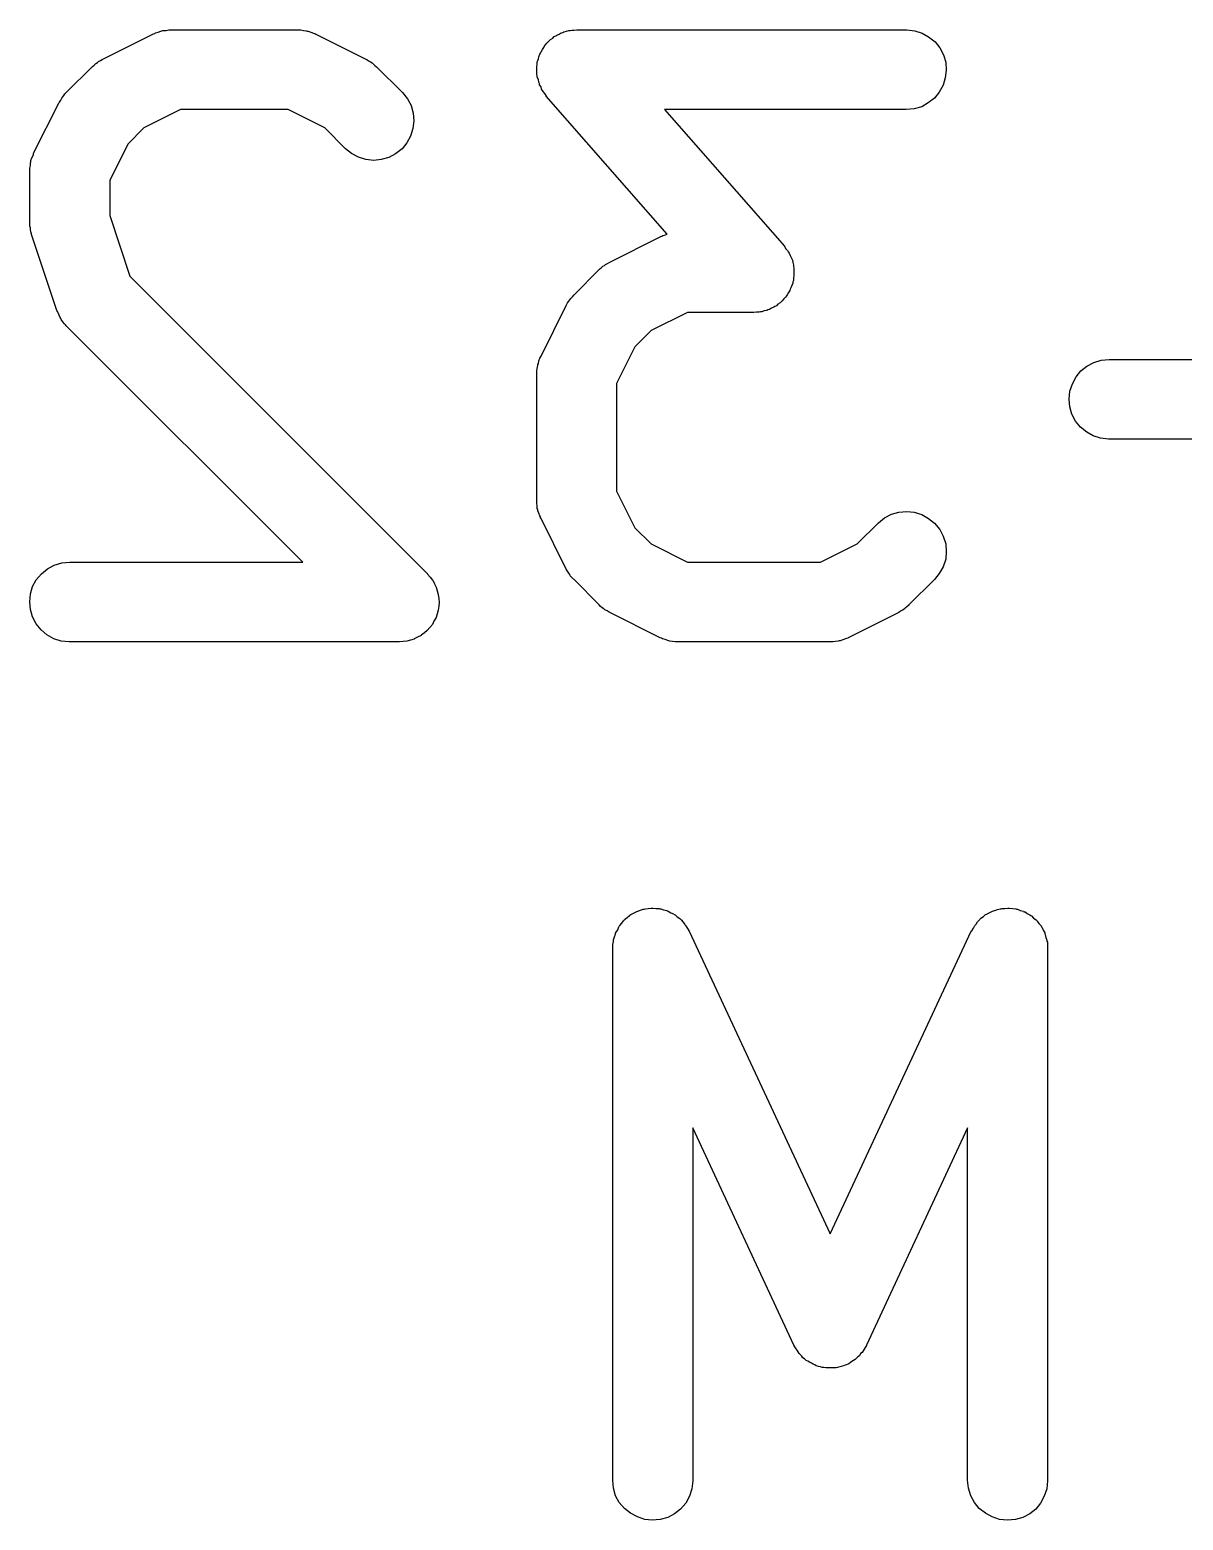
# Model space of a CAD drawing. Extents: x 112.8 to 192.9, y -122.2 to -85.3.
# Drawn here: x 138.197 to 140.363, y -100.317 to -97.517 of the extents above; entities that cross this region are included whole.
import ezdxf

# ---------------------------------------------------------------- set-up
doc = ezdxf.new("R2010")
doc.units = 0
doc.layers.add('BLACK', color=7, linetype='CONTINUOUS')

msp = doc.modelspace()

# ---------------------------------------------------------------- linework, layer by layer
at = {"layer": 'BLACK', "linetype": 'CONTINUOUS'}
for p, q in [((138.438, -97.5213), (138.443, -97.5195)), ((138.443, -97.5195), (138.445, -97.5192)), ((138.445, -97.5192), (138.447, -97.5186)), ((138.447, -97.5186), (138.453, -97.5181)), ((138.453, -97.5181), (138.458, -97.5173)), ((138.458, -97.5173), (138.46, -97.5173)), ((138.46, -97.5173), (138.462, -97.5171)), ((138.462, -97.5171), (138.7, -97.5171)), ((138.7, -97.5171), (138.701, -97.5171)), ((138.701, -97.5171), (138.703, -97.5174)), ((138.703, -97.5174), (138.706, -97.5173)), ((138.706, -97.5173), (138.711, -97.5182)), ((138.711, -97.5182), (138.716, -97.5188)), ((138.716, -97.5188), (138.718, -97.5194)), ((138.718, -97.5194), (138.72, -97.5198)), ((138.72, -97.5198), (138.725, -97.5216)), ((139.2, -97.521), (139.205, -97.5199)), ((139.205, -97.5199), (139.209, -97.5186)), ((139.209, -97.5186), (139.212, -97.5183)), ((139.212, -97.5183), (139.215, -97.5177)), ((139.215, -97.5177), (139.219, -97.5176)), ((139.219, -97.5176), (139.224, -97.5171)), ((139.224, -97.5171), (139.843, -97.5171)), ((139.843, -97.5171), (139.844, -97.5171)), ((139.844, -97.5171), (139.859, -97.5188)), ((139.859, -97.5188), (139.873, -97.5232)), ((138.333, -97.5727), (138.428, -97.525)), ((138.428, -97.525), (138.429, -97.5246)), ((138.429, -97.5246), (138.432, -97.5238)), ((138.432, -97.5238), (138.433, -97.5228)), ((138.433, -97.5228), (138.438, -97.5213)), ((138.725, -97.5216), (138.73, -97.5232)), ((138.73, -97.5232), (138.732, -97.5243)), ((138.732, -97.5243), (138.734, -97.525)), ((138.734, -97.525), (138.829, -97.5727)), ((139.162, -97.5502), (139.163, -97.5482)), ((139.163, -97.5482), (139.165, -97.5459)), ((139.165, -97.5459), (139.168, -97.5425)), ((139.168, -97.5425), (139.171, -97.5389)), ((139.171, -97.5389), (139.173, -97.5372)), ((139.173, -97.5372), (139.175, -97.5353)), ((139.175, -97.5353), (139.179, -97.5326)), ((139.179, -97.5326), (139.182, -97.5297)), ((139.182, -97.5297), (139.185, -97.5284)), ((139.185, -97.5284), (139.187, -97.5269)), ((139.187, -97.5269), (139.191, -97.525)), ((139.191, -97.525), (139.195, -97.5228)), ((139.195, -97.5228), (139.198, -97.522)), ((139.198, -97.522), (139.2, -97.521)), ((139.873, -97.5232), (139.885, -97.5302)), ((139.885, -97.5302), (139.897, -97.5397)), ((139.897, -97.5397), (139.906, -97.5511)), ((138.326, -97.5768), (138.33, -97.5749)), ((138.33, -97.5749), (138.333, -97.5727)), ((138.829, -97.5727), (138.83, -97.5731)), ((138.83, -97.5731), (138.833, -97.5754)), ((138.833, -97.5754), (138.837, -97.5774)), ((139.15, -97.577), (139.151, -97.5745)), ((139.151, -97.5745), (139.152, -97.5719)), ((139.152, -97.5719), (139.153, -97.5676)), ((139.153, -97.5676), (139.155, -97.5631)), ((139.155, -97.5631), (139.156, -97.5607)), ((139.156, -97.5607), (139.157, -97.5583)), ((139.157, -97.5583), (139.16, -97.5543)), ((139.16, -97.5543), (139.162, -97.5502)), ((139.906, -97.5511), (139.913, -97.564)), ((139.913, -97.564), (139.917, -97.5781)), ((138.266, -97.6343), (138.314, -97.5867)), ((138.314, -97.5867), (138.315, -97.586)), ((138.315, -97.586), (138.318, -97.5834)), ((138.318, -97.5834), (138.321, -97.5805)), ((138.321, -97.5805), (138.324, -97.5788)), ((138.324, -97.5788), (138.326, -97.5768)), ((138.837, -97.5774), (138.84, -97.5794)), ((138.84, -97.5794), (138.842, -97.5811)), ((138.842, -97.5811), (138.845, -97.584)), ((138.845, -97.584), (138.848, -97.5867)), ((138.848, -97.5867), (138.896, -97.6343)), ((139.149, -97.5864), (139.15, -97.5817)), ((139.149, -97.589), (139.149, -97.5864)), ((139.149, -97.5916), (139.149, -97.589)), ((139.149, -97.5963), (139.149, -97.5916)), ((139.149, -97.601), (139.149, -97.5963)), ((139.15, -97.6036), (139.149, -97.601)), ((139.15, -97.5817), (139.15, -97.577)), ((139.15, -97.6062), (139.15, -97.6036)), ((139.918, -97.5927), (139.916, -97.6072)), ((139.917, -97.5781), (139.918, -97.5927)), ((139.152, -97.6107), (139.15, -97.6062)), ((139.153, -97.6153), (139.152, -97.6107)), ((139.154, -97.6177), (139.153, -97.6153)), ((139.154, -97.6202), (139.154, -97.6177)), ((139.157, -97.6244), (139.154, -97.6202)), ((139.158, -97.6287), (139.157, -97.6244)), ((139.16, -97.6309), (139.158, -97.6287)), ((139.161, -97.6332), (139.16, -97.6309)), ((139.912, -97.6212), (139.905, -97.6341)), ((139.916, -97.6072), (139.912, -97.6212)), ((138.204, -97.7491), (138.252, -97.6538)), ((138.252, -97.6538), (138.253, -97.6529)), ((138.253, -97.6529), (138.255, -97.6494)), ((138.255, -97.6494), (138.257, -97.6456)), ((138.257, -97.6456), (138.259, -97.6432)), ((138.259, -97.6432), (138.261, -97.6406)), ((138.261, -97.6406), (138.263, -97.6376)), ((138.263, -97.6376), (138.266, -97.6343)), ((138.896, -97.6343), (138.897, -97.6351)), ((138.897, -97.6351), (138.906, -97.6465)), ((138.906, -97.6465), (138.913, -97.6595)), ((138.913, -97.6595), (138.917, -97.6736)), ((139.164, -97.6369), (139.161, -97.6332)), ((139.167, -97.6407), (139.164, -97.6369)), ((139.167, -97.6415), (139.167, -97.6407)), ((139.394, -97.9009), (139.167, -97.6415)), ((139.884, -97.6546), (139.872, -97.6615)), ((139.896, -97.6453), (139.884, -97.6546)), ((139.905, -97.6341), (139.896, -97.6453)), ((138.48, -97.6671), (138.411, -97.7014)), ((138.682, -97.6671), (138.48, -97.6671)), ((138.751, -97.7014), (138.682, -97.6671)), ((138.918, -97.6882), (138.916, -97.7027)), ((138.917, -97.6736), (138.918, -97.6882)), ((139.843, -97.6671), (139.389, -97.6671)), ((139.389, -97.6671), (139.614, -97.9237)), ((139.858, -97.6657), (139.843, -97.6671)), ((139.872, -97.6615), (139.858, -97.6657)), ((138.411, -97.7014), (138.381, -97.7318)), ((138.79, -97.7404), (138.751, -97.7014)), ((138.916, -97.7027), (138.912, -97.7167)), ((138.381, -97.7318), (138.347, -97.8003)), ((138.801, -97.7497), (138.79, -97.7404)), ((138.896, -97.7408), (138.884, -97.75)), ((138.905, -97.7295), (138.896, -97.7408)), ((138.912, -97.7167), (138.905, -97.7295)), ((138.197, -97.7772), (138.198, -97.7721)), ((138.198, -97.767), (138.199, -97.7649)), ((138.198, -97.7721), (138.198, -97.767)), ((138.199, -97.7627), (138.201, -97.7579)), ((138.199, -97.7649), (138.199, -97.7627)), ((138.201, -97.7579), (138.203, -97.7531)), ((138.203, -97.7531), (138.204, -97.7511)), ((138.204, -97.7511), (138.204, -97.7491)), ((138.814, -97.7566), (138.801, -97.7497)), ((138.828, -97.7609), (138.814, -97.7566)), ((138.843, -97.7624), (138.828, -97.7609)), ((138.857, -97.761), (138.843, -97.7624)), ((138.871, -97.7568), (138.857, -97.761)), ((138.884, -97.75), (138.871, -97.7568)), ((138.197, -97.7794), (138.197, -97.7772)), ((138.197, -97.7816), (138.197, -97.7794)), ((138.197, -97.7826), (138.197, -97.7816)), ((138.197, -97.8778), (138.197, -97.7826)), ((138.347, -97.8003), (138.347, -97.8657)), ((138.197, -97.882), (138.197, -97.8778)), ((138.197, -97.8863), (138.197, -97.882)), ((138.347, -97.8657), (138.385, -97.9802)), ((138.198, -97.8893), (138.197, -97.8863)), ((138.198, -97.8924), (138.198, -97.8893)), ((138.199, -97.8964), (138.198, -97.8924)), ((138.2, -97.9006), (138.199, -97.8964)), ((138.2, -97.9016), (138.2, -97.9006)), ((138.248, -98.0444), (138.2, -97.9016)), ((139.286, -97.9536), (139.381, -97.906)), ((139.381, -97.906), (139.382, -97.9055)), ((139.382, -97.9055), (139.384, -97.9048)), ((139.384, -97.9048), (139.386, -97.9037)), ((139.386, -97.9037), (139.391, -97.9023)), ((139.391, -97.9023), (139.394, -97.9009)), ((139.614, -97.9237), (139.614, -97.9245)), ((139.614, -97.9245), (139.617, -97.9284)), ((139.617, -97.9284), (139.62, -97.932)), ((139.62, -97.932), (139.621, -97.9343)), ((139.621, -97.9343), (139.623, -97.9365)), ((139.623, -97.9365), (139.625, -97.9408)), ((139.219, -98.0153), (139.266, -97.9677)), ((139.266, -97.9677), (139.267, -97.9669)), ((139.267, -97.9669), (139.27, -97.9643)), ((139.27, -97.9643), (139.273, -97.9614)), ((139.273, -97.9614), (139.276, -97.9597)), ((139.276, -97.9597), (139.278, -97.9578)), ((139.278, -97.9578), (139.282, -97.9559)), ((139.282, -97.9559), (139.286, -97.9536)), ((139.625, -97.9408), (139.627, -97.945)), ((139.627, -97.945), (139.628, -97.9475)), ((139.628, -97.9475), (139.629, -97.9499)), ((139.629, -97.9499), (139.63, -97.9545)), ((139.63, -97.9545), (139.631, -97.959)), ((139.631, -97.959), (139.631, -97.9616)), ((139.631, -97.9616), (139.632, -97.9642)), ((139.632, -97.9642), (139.632, -97.9689)), ((138.385, -97.9802), (138.944, -98.5391)), ((139.63, -97.9933), (139.628, -97.9977)), ((139.631, -97.9882), (139.63, -97.9907)), ((139.63, -97.9907), (139.63, -97.9933)), ((139.632, -97.9789), (139.631, -97.9835)), ((139.631, -97.9835), (139.631, -97.9882)), ((139.632, -97.9689), (139.632, -97.9736)), ((139.632, -97.9736), (139.632, -97.9762)), ((139.632, -97.9762), (139.632, -97.9789)), ((139.209, -98.0266), (139.211, -98.0242)), ((139.211, -98.0242), (139.213, -98.0216)), ((139.213, -98.0216), (139.216, -98.0185)), ((139.216, -98.0185), (139.219, -98.0153)), ((139.613, -98.0227), (139.61, -98.0263)), ((139.616, -98.0193), (139.613, -98.0227)), ((139.618, -98.017), (139.616, -98.0193)), ((139.619, -98.015), (139.618, -98.017)), ((139.622, -98.0109), (139.619, -98.015)), ((139.624, -98.0069), (139.622, -98.0109)), ((139.625, -98.0045), (139.624, -98.0069)), ((139.626, -98.0021), (139.625, -98.0045)), ((139.628, -97.9977), (139.626, -98.0021)), ((138.249, -98.0464), (138.248, -98.0444)), ((138.25, -98.0486), (138.249, -98.0464)), ((138.252, -98.0531), (138.25, -98.0486)), ((139.157, -98.13), (139.204, -98.0348)), ((139.204, -98.0348), (139.205, -98.0338)), ((139.205, -98.0338), (139.207, -98.0303)), ((139.207, -98.0303), (139.209, -98.0266)), ((139.432, -98.0481), (139.364, -98.0823)), ((139.557, -98.0481), (139.432, -98.0481)), ((139.562, -98.0476), (139.557, -98.0481)), ((139.567, -98.0475), (139.562, -98.0476)), ((139.569, -98.0469), (139.567, -98.0475)), ((139.572, -98.0467), (139.569, -98.0469)), ((139.576, -98.0453), (139.572, -98.0467)), ((139.581, -98.0443), (139.576, -98.0453)), ((139.583, -98.0432), (139.581, -98.0443)), ((139.586, -98.0424), (139.583, -98.0432)), ((139.59, -98.0402), (139.586, -98.0424)), ((139.594, -98.0383), (139.59, -98.0402)), ((139.596, -98.0368), (139.594, -98.0383)), ((139.599, -98.0356), (139.596, -98.0368)), ((139.602, -98.0326), (139.599, -98.0356)), ((139.606, -98.0299), (139.602, -98.0326)), ((139.608, -98.028), (139.606, -98.0299)), ((139.61, -98.0263), (139.608, -98.028)), ((138.254, -98.0578), (138.252, -98.0531)), ((138.255, -98.0596), (138.254, -98.0578)), ((138.256, -98.0615), (138.255, -98.0596)), ((138.259, -98.0656), (138.256, -98.0615)), ((138.262, -98.0697), (138.259, -98.0656)), ((138.264, -98.0713), (138.262, -98.0697)), ((138.265, -98.073), (138.264, -98.0713)), ((138.266, -98.0737), (138.265, -98.073)), ((138.71, -98.5171), (138.266, -98.0737)), ((139.364, -98.0823), (139.333, -98.1127)), ((139.153, -98.1389), (139.155, -98.134)), ((139.155, -98.134), (139.156, -98.1321)), ((139.156, -98.1321), (139.157, -98.13)), ((139.333, -98.1127), (139.299, -98.1813)), ((140.209, -98.1376), (140.224, -98.1362)), ((140.224, -98.1362), (140.986, -98.1362)), ((139.149, -98.1581), (139.15, -98.1531)), ((139.149, -98.1603), (139.149, -98.1581)), ((139.149, -98.1625), (139.149, -98.1603)), ((139.149, -98.1636), (139.149, -98.1625)), ((139.149, -98.4017), (139.149, -98.1636)), ((139.15, -98.1531), (139.151, -98.148)), ((139.151, -98.1459), (139.152, -98.1437)), ((139.151, -98.148), (139.151, -98.1459)), ((139.152, -98.1437), (139.153, -98.1389)), ((140.162, -98.1692), (140.171, -98.158)), ((140.171, -98.158), (140.182, -98.1487)), ((140.182, -98.1487), (140.195, -98.1418)), ((140.195, -98.1418), (140.209, -98.1376)), ((139.299, -98.1813), (139.299, -98.3839)), ((140.15, -98.1961), (140.155, -98.1821)), ((140.155, -98.1821), (140.162, -98.1692)), ((140.149, -98.2107), (140.15, -98.1961)), ((140.15, -98.2252), (140.149, -98.2107)), ((140.154, -98.2393), (140.15, -98.2252)), ((140.161, -98.2522), (140.154, -98.2393)), ((140.17, -98.2637), (140.161, -98.2522)), ((140.182, -98.2731), (140.17, -98.2637)), ((140.194, -98.2801), (140.182, -98.2731)), ((140.208, -98.2845), (140.194, -98.2801)), ((140.223, -98.2862), (140.208, -98.2845)), ((140.224, -98.2862), (140.223, -98.2862)), ((140.986, -98.2862), (140.224, -98.2862)), ((139.299, -98.3839), (139.333, -98.4525)), ((139.149, -98.4038), (139.149, -98.4017)), ((139.149, -98.4061), (139.149, -98.4038)), ((139.15, -98.4111), (139.149, -98.4061)), ((139.15, -98.4162), (139.15, -98.4111)), ((139.151, -98.4183), (139.15, -98.4162)), ((139.151, -98.4205), (139.151, -98.4183)), ((139.153, -98.4253), (139.151, -98.4205)), ((139.155, -98.4302), (139.153, -98.4253)), ((139.156, -98.4322), (139.155, -98.4302)), ((139.156, -98.4343), (139.156, -98.4322)), ((139.157, -98.4352), (139.156, -98.4343)), ((139.204, -98.5304), (139.157, -98.4352)), ((139.751, -98.4829), (139.79, -98.4439)), ((139.79, -98.4439), (139.791, -98.4431)), ((139.791, -98.4431), (139.802, -98.434)), ((139.802, -98.434), (139.815, -98.4273)), ((139.815, -98.4273), (139.829, -98.4232)), ((139.829, -98.4232), (139.844, -98.4219)), ((139.844, -98.4219), (139.858, -98.4235)), ((139.858, -98.4235), (139.872, -98.4279)), ((139.872, -98.4279), (139.885, -98.4349)), ((139.885, -98.4349), (139.896, -98.4442)), ((139.896, -98.4442), (139.906, -98.4556)), ((139.333, -98.4525), (139.364, -98.4829)), ((139.906, -98.4556), (139.912, -98.4686)), ((139.912, -98.4686), (139.917, -98.4826)), ((139.364, -98.4829), (139.432, -98.5171)), ((139.682, -98.5171), (139.751, -98.4829)), ((139.917, -98.4826), (139.918, -98.4972)), ((139.918, -98.4972), (139.917, -98.5117)), ((138.23, -98.5297), (138.243, -98.5228)), ((138.243, -98.5228), (138.257, -98.5186)), ((138.257, -98.5186), (138.272, -98.5171)), ((138.272, -98.5171), (138.71, -98.5171)), ((139.432, -98.5171), (139.682, -98.5171)), ((139.912, -98.5257), (139.905, -98.5386)), ((139.917, -98.5117), (139.912, -98.5257)), ((138.202, -98.5631), (138.209, -98.5502)), ((138.209, -98.5502), (138.219, -98.5389)), ((138.219, -98.5389), (138.23, -98.5297)), ((138.944, -98.5391), (138.944, -98.5396)), ((138.944, -98.5396), (138.944, -98.5397)), ((138.944, -98.5397), (138.944, -98.5397)), ((138.944, -98.5397), (138.944, -98.5398)), ((138.944, -98.5398), (138.949, -98.5455)), ((138.949, -98.5455), (138.953, -98.5511)), ((138.953, -98.5511), (138.953, -98.5512)), ((138.953, -98.5512), (138.954, -98.5513)), ((138.954, -98.5513), (138.957, -98.5577)), ((139.207, -98.534), (139.204, -98.5304)), ((139.209, -98.5377), (139.207, -98.534)), ((139.211, -98.5402), (139.209, -98.5377)), ((139.212, -98.5428), (139.211, -98.5402)), ((139.215, -98.5459), (139.212, -98.5428)), ((139.218, -98.5492), (139.215, -98.5459)), ((139.219, -98.5499), (139.218, -98.5492)), ((139.266, -98.5975), (139.219, -98.5499)), ((139.896, -98.5499), (139.848, -98.5975)), ((139.905, -98.5386), (139.896, -98.5499)), ((138.197, -98.5916), (138.198, -98.577)), ((138.198, -98.577), (138.202, -98.5631)), ((138.957, -98.5577), (138.96, -98.564)), ((138.96, -98.564), (138.96, -98.5642)), ((138.96, -98.5642), (138.96, -98.5643)), ((138.96, -98.5643), (138.962, -98.5712)), ((138.962, -98.5712), (138.964, -98.5781)), ((138.964, -98.5781), (138.964, -98.5782)), ((138.964, -98.5782), (138.964, -98.5783)), ((138.964, -98.5783), (138.965, -98.5856)), ((138.198, -98.6062), (138.197, -98.5916)), ((138.202, -98.6202), (138.198, -98.6062)), ((138.964, -98.6075), (138.962, -98.6141)), ((138.965, -98.6001), (138.964, -98.6072)), ((138.964, -98.6072), (138.964, -98.6073)), ((138.964, -98.6073), (138.964, -98.6075)), ((138.965, -98.5856), (138.966, -98.5927)), ((138.966, -98.5929), (138.965, -98.6001)), ((138.966, -98.5927), (138.966, -98.5928)), ((138.966, -98.5928), (138.966, -98.5929)), ((139.269, -98.6002), (139.266, -98.5975)), ((139.272, -98.6032), (139.269, -98.6002)), ((139.275, -98.6049), (139.272, -98.6032)), ((139.277, -98.6068), (139.275, -98.6049)), ((139.281, -98.6088), (139.277, -98.6068)), ((139.285, -98.6111), (139.281, -98.6088)), ((139.286, -98.6116), (139.285, -98.6111)), ((139.381, -98.6592), (139.286, -98.6116)), ((139.829, -98.6116), (139.734, -98.6592)), ((139.832, -98.6093), (139.829, -98.6116)), ((139.836, -98.6074), (139.832, -98.6093)), ((139.839, -98.6055), (139.836, -98.6074)), ((139.841, -98.6038), (139.839, -98.6055)), ((139.844, -98.6009), (139.841, -98.6038)), ((139.848, -98.5983), (139.844, -98.6009)), ((139.848, -98.5975), (139.848, -98.5983)), ((138.209, -98.6332), (138.202, -98.6202)), ((138.218, -98.6446), (138.209, -98.6332)), ((138.948, -98.6398), (138.943, -98.6453)), ((138.953, -98.6343), (138.948, -98.6398)), ((138.956, -98.6278), (138.953, -98.6341)), ((138.953, -98.6341), (138.953, -98.6342)), ((138.953, -98.6342), (138.953, -98.6343)), ((138.96, -98.6214), (138.956, -98.6278)), ((138.962, -98.6141), (138.96, -98.6212)), ((138.96, -98.6212), (138.96, -98.6213)), ((138.96, -98.6213), (138.96, -98.6214)), ((138.229, -98.654), (138.218, -98.6446)), ((138.242, -98.6611), (138.229, -98.654)), ((138.256, -98.6655), (138.242, -98.6611)), ((138.271, -98.6671), (138.256, -98.6655)), ((138.272, -98.6671), (138.271, -98.6671)), ((138.891, -98.6671), (138.272, -98.6671)), ((138.898, -98.6664), (138.891, -98.6671)), ((138.905, -98.6658), (138.898, -98.6664)), ((138.912, -98.6636), (138.905, -98.6657)), ((138.905, -98.6657), (138.905, -98.6657)), ((138.905, -98.6657), (138.905, -98.6658)), ((138.919, -98.6616), (138.912, -98.6636)), ((138.925, -98.6582), (138.919, -98.6615)), ((138.919, -98.6615), (138.919, -98.6615)), ((138.919, -98.6615), (138.919, -98.6616)), ((138.932, -98.6547), (138.925, -98.6582)), ((138.938, -98.65), (138.932, -98.6546)), ((138.932, -98.6546), (138.932, -98.6547)), ((138.932, -98.6547), (138.932, -98.6547)), ((138.943, -98.6455), (138.938, -98.65)), ((138.943, -98.6453), (138.943, -98.6454)), ((138.943, -98.6454), (138.943, -98.6455)), ((139.383, -98.66), (139.381, -98.6592)), ((139.385, -98.6611), (139.383, -98.66)), ((139.39, -98.6626), (139.385, -98.6611)), ((139.395, -98.6645), (139.39, -98.6626)), ((139.397, -98.6648), (139.395, -98.6645)), ((139.399, -98.6655), (139.397, -98.6648)), ((139.404, -98.6661), (139.399, -98.6655)), ((139.409, -98.6669), (139.404, -98.6661)), ((139.411, -98.6669), (139.409, -98.6669)), ((139.413, -98.6671), (139.411, -98.6669)), ((139.414, -98.6671), (139.413, -98.6671)), ((139.7, -98.6671), (139.414, -98.6671)), ((139.702, -98.6669), (139.7, -98.6671)), ((139.705, -98.667), (139.702, -98.6669)), ((139.71, -98.6662), (139.705, -98.667)), ((139.715, -98.6657), (139.71, -98.6662)), ((139.717, -98.6651), (139.715, -98.6657)), ((139.719, -98.6647), (139.717, -98.6651)), ((139.724, -98.663), (139.719, -98.6647)), ((139.729, -98.6615), (139.724, -98.663)), ((139.731, -98.6604), (139.729, -98.6615)), ((139.733, -98.6597), (139.731, -98.6604)), ((139.734, -98.6592), (139.733, -98.6597)), ((139.339, -99.1726), (139.344, -99.171)), ((139.344, -99.171), (139.349, -99.1692)), ((139.349, -99.1692), (139.351, -99.1689)), ((139.351, -99.1689), (139.353, -99.1685)), ((139.353, -99.1685), (139.358, -99.1679)), ((139.358, -99.1679), (139.364, -99.1672)), ((139.364, -99.1672), (139.366, -99.1673)), ((139.366, -99.1673), (139.367, -99.1671)), ((139.367, -99.1671), (139.373, -99.1677)), ((139.373, -99.1677), (139.379, -99.168)), ((139.379, -99.168), (139.38, -99.1685)), ((139.38, -99.1685), (139.382, -99.1687)), ((139.382, -99.1687), (139.387, -99.1703)), ((139.387, -99.1703), (139.393, -99.1717)), ((139.393, -99.1717), (139.394, -99.1725)), ((140.005, -99.1726), (140.007, -99.1721)), ((140.007, -99.1721), (140.009, -99.1714)), ((140.009, -99.1714), (140.014, -99.17)), ((140.014, -99.17), (140.019, -99.1685)), ((140.019, -99.1685), (140.021, -99.1683)), ((140.021, -99.1683), (140.023, -99.1679)), ((140.023, -99.1679), (140.028, -99.1676)), ((140.028, -99.1676), (140.034, -99.1671)), ((140.034, -99.1671), (140.036, -99.1673)), ((140.036, -99.1673), (140.037, -99.1672)), ((140.037, -99.1672), (140.043, -99.1681)), ((140.043, -99.1681), (140.049, -99.1687)), ((140.049, -99.1687), (140.05, -99.1692)), ((140.05, -99.1692), (140.052, -99.1694)), ((140.052, -99.1694), (140.057, -99.1713)), ((140.057, -99.1713), (140.063, -99.173)), ((139.304, -99.2013), (139.305, -99.1998)), ((139.305, -99.1998), (139.309, -99.1954)), ((139.309, -99.1954), (139.312, -99.191)), ((139.312, -99.191), (139.313, -99.1899)), ((139.313, -99.1899), (139.314, -99.1885)), ((139.314, -99.1885), (139.319, -99.185)), ((139.319, -99.185), (139.323, -99.1813)), ((139.323, -99.1813), (139.324, -99.1804)), ((139.324, -99.1804), (139.326, -99.1794)), ((139.326, -99.1794), (139.331, -99.1768)), ((139.331, -99.1768), (139.336, -99.1739)), ((139.336, -99.1739), (139.337, -99.1734)), ((139.337, -99.1734), (139.339, -99.1726)), ((139.394, -99.1725), (139.396, -99.173)), ((139.396, -99.173), (139.401, -99.1757)), ((139.401, -99.1757), (139.406, -99.1781)), ((139.406, -99.1781), (139.407, -99.1791)), ((139.407, -99.1791), (139.409, -99.18)), ((139.409, -99.18), (139.413, -99.1835)), ((139.413, -99.1835), (139.418, -99.1869)), ((139.418, -99.1869), (139.419, -99.1882)), ((139.419, -99.1882), (139.42, -99.1893)), ((139.42, -99.1893), (139.424, -99.1936)), ((139.424, -99.1936), (139.427, -99.1978)), ((139.427, -99.1978), (139.428, -99.1993)), ((139.428, -99.1993), (139.429, -99.2006)), ((139.969, -99.2047), (139.972, -99.1998)), ((139.972, -99.1998), (139.973, -99.1984)), ((139.973, -99.1984), (139.974, -99.197)), ((139.974, -99.197), (139.977, -99.1929)), ((139.977, -99.1929), (139.981, -99.1885)), ((139.981, -99.1885), (139.982, -99.1875)), ((139.982, -99.1875), (139.983, -99.1862)), ((139.983, -99.1862), (139.988, -99.1829)), ((139.988, -99.1829), (139.992, -99.1794)), ((139.992, -99.1794), (139.994, -99.1786)), ((139.994, -99.1786), (139.995, -99.1776)), ((139.995, -99.1776), (140, -99.1752)), ((140, -99.1752), (140.005, -99.1726)), ((140.063, -99.173), (140.064, -99.1738)), ((140.064, -99.1738), (140.066, -99.1744)), ((140.066, -99.1744), (140.07, -99.1773)), ((140.07, -99.1773), (140.075, -99.18)), ((140.075, -99.18), (140.077, -99.181)), ((140.077, -99.181), (140.078, -99.1819)), ((140.078, -99.1819), (140.082, -99.1857)), ((140.082, -99.1857), (140.087, -99.1893)), ((140.087, -99.1893), (140.088, -99.1906)), ((140.088, -99.1906), (140.089, -99.1918)), ((140.089, -99.1918), (140.092, -99.1963)), ((140.092, -99.1963), (140.096, -99.2006)), ((139.293, -99.2265), (139.295, -99.2212)), ((139.293, -99.2282), (139.293, -99.2265)), ((139.293, -99.2299), (139.293, -99.2282)), ((139.295, -99.2212), (139.297, -99.2158)), ((139.297, -99.2142), (139.298, -99.2126)), ((139.297, -99.2158), (139.297, -99.2142)), ((139.298, -99.2126), (139.301, -99.2077)), ((139.301, -99.2077), (139.303, -99.2026)), ((139.303, -99.2026), (139.304, -99.2013)), ((139.429, -99.2006), (139.432, -99.2056)), ((139.432, -99.2056), (139.435, -99.2104)), ((139.435, -99.2104), (139.7, -99.7791)), ((139.7, -99.7791), (139.965, -99.2104)), ((139.965, -99.2104), (139.966, -99.2095)), ((139.966, -99.2095), (139.969, -99.2047)), ((140.096, -99.2006), (140.097, -99.2021)), ((140.097, -99.2021), (140.098, -99.2035)), ((140.098, -99.2035), (140.1, -99.2086)), ((140.1, -99.2086), (140.103, -99.2135)), ((140.103, -99.2135), (140.103, -99.2152)), ((140.103, -99.2152), (140.104, -99.2167)), ((140.104, -99.2167), (140.105, -99.2222)), ((140.105, -99.2222), (140.107, -99.2276)), ((140.107, -99.2276), (140.107, -99.2293)), ((139.292, -99.2355), (139.293, -99.2299)), ((139.292, -99.2411), (139.292, -99.2355)), ((139.292, -99.2421), (139.292, -99.2411)), ((139.292, -100.242), (139.292, -99.2421)), ((140.107, -99.2293), (140.108, -99.2309)), ((140.108, -99.2309), (140.108, -99.2365)), ((140.108, -99.2365), (140.108, -99.2421)), ((140.108, -99.2421), (140.108, -100.242)), ((139.632, -99.9881), (139.442, -99.5802)), ((139.442, -99.5802), (139.442, -100.242)), ((139.958, -99.5802), (139.768, -99.9881)), ((139.958, -100.242), (139.958, -99.5802)), ((139.634, -99.9915), (139.632, -99.9881)), ((139.636, -99.995), (139.634, -99.9915)), ((139.638, -99.9978), (139.636, -99.995)), ((139.64, -100.001), (139.638, -99.9978)), ((139.642, -100.004), (139.64, -100.001)), ((139.645, -100.007), (139.642, -100.004)), ((139.647, -100.009), (139.645, -100.007)), ((139.649, -100.012), (139.647, -100.009)), ((139.652, -100.014), (139.649, -100.012)), ((139.75, -100.012), (139.747, -100.015)), ((139.752, -100.01), (139.75, -100.012)), ((139.755, -100.008), (139.752, -100.01)), ((139.757, -100.004), (139.755, -100.008)), ((139.76, -100.002), (139.757, -100.004)), ((139.762, -99.9986), (139.76, -100.002)), ((139.764, -99.9959), (139.762, -99.9986)), ((139.766, -99.9924), (139.764, -99.9959)), ((139.768, -99.9891), (139.766, -99.9924)), ((139.768, -99.9881), (139.768, -99.9891)), ((139.655, -100.017), (139.652, -100.014)), ((139.658, -100.018), (139.655, -100.017)), ((139.661, -100.02), (139.658, -100.018)), ((139.665, -100.022), (139.661, -100.02)), ((139.668, -100.024), (139.665, -100.022)), ((139.671, -100.025), (139.668, -100.024)), ((139.674, -100.027), (139.671, -100.025)), ((139.678, -100.028), (139.674, -100.027)), ((139.682, -100.029), (139.678, -100.028)), ((139.685, -100.03), (139.682, -100.029)), ((139.688, -100.03), (139.685, -100.03)), ((139.692, -100.031), (139.688, -100.03)), ((139.696, -100.031), (139.692, -100.031)), ((139.7, -100.031), (139.696, -100.031)), ((139.703, -100.031), (139.7, -100.031)), ((139.707, -100.031), (139.703, -100.031)), ((139.711, -100.031), (139.707, -100.031)), ((139.714, -100.03), (139.711, -100.031)), ((139.718, -100.029), (139.714, -100.03)), ((139.721, -100.028), (139.718, -100.029)), ((139.725, -100.027), (139.721, -100.028)), ((139.728, -100.026), (139.725, -100.027)), ((139.731, -100.025), (139.728, -100.026)), ((139.735, -100.023), (139.731, -100.025)), ((139.738, -100.021), (139.735, -100.023)), ((139.741, -100.019), (139.738, -100.021)), ((139.744, -100.017), (139.741, -100.019)), ((139.747, -100.015), (139.744, -100.017)), ((139.293, -100.257), (139.292, -100.242)), ((139.297, -100.271), (139.293, -100.257)), ((139.44, -100.258), (139.436, -100.272)), ((139.442, -100.243), (139.44, -100.258)), ((139.442, -100.242), (139.442, -100.243)), ((139.96, -100.257), (139.958, -100.242)), ((139.964, -100.271), (139.96, -100.257)), ((140.107, -100.258), (140.102, -100.272)), ((140.108, -100.243), (140.107, -100.258)), ((140.108, -100.242), (140.108, -100.243)), ((139.304, -100.284), (139.297, -100.271)), ((139.314, -100.295), (139.304, -100.284)), ((139.429, -100.285), (139.419, -100.296)), ((139.436, -100.272), (139.429, -100.285)), ((139.971, -100.284), (139.964, -100.271)), ((139.98, -100.295), (139.971, -100.284)), ((140.095, -100.285), (140.086, -100.296)), ((140.102, -100.272), (140.095, -100.285)), ((139.325, -100.304), (139.314, -100.295)), ((139.338, -100.311), (139.325, -100.304)), ((139.352, -100.316), (139.338, -100.311)), ((139.366, -100.317), (139.352, -100.316)), ((139.381, -100.316), (139.366, -100.317)), ((139.395, -100.312), (139.381, -100.316)), ((139.408, -100.305), (139.395, -100.312)), ((139.419, -100.296), (139.408, -100.305)), ((139.992, -100.304), (139.98, -100.295)), ((140.004, -100.311), (139.992, -100.304)), ((140.018, -100.316), (140.004, -100.311)), ((140.033, -100.317), (140.018, -100.316)), ((140.048, -100.316), (140.033, -100.317)), ((140.062, -100.312), (140.048, -100.316)), ((140.075, -100.305), (140.062, -100.312)), ((140.086, -100.296), (140.075, -100.305))]:
    msp.add_line(p, q, dxfattribs=at)

doc.saveas('drawing.dxf')
